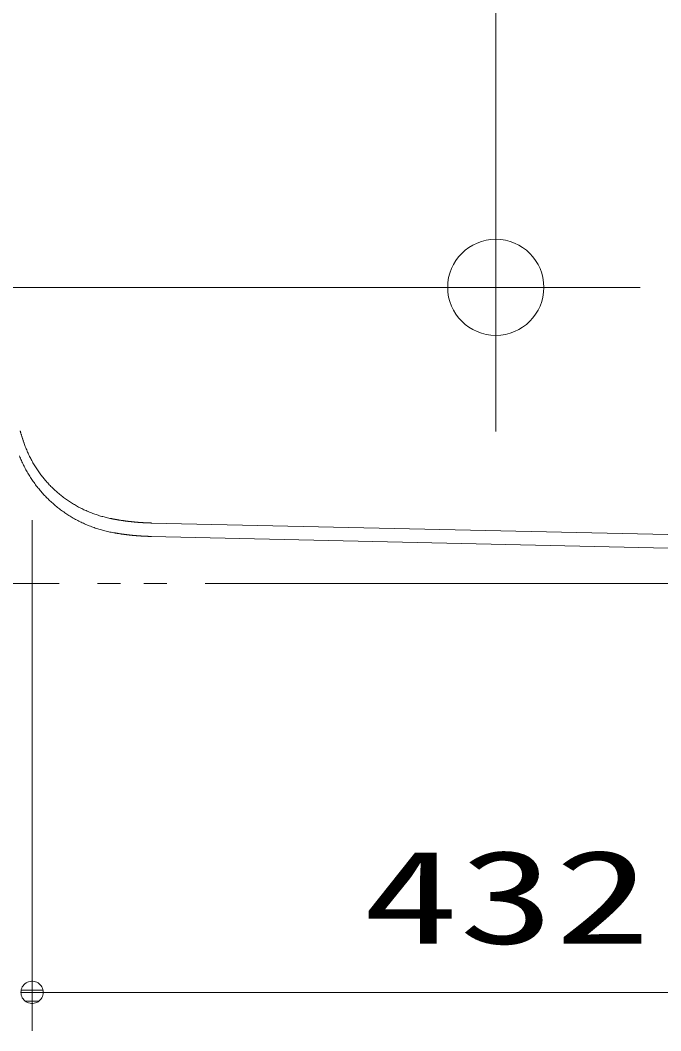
# Model space of a CAD drawing. Units: millimetres on the paper, scale 1:20. Extents: x -305 to 305, y -152 to 152.
# Drawn here: x -229.48 to -212.83, y -61.54 to -35.26 of the extents above; entities that cross this region are included whole.
import ezdxf
from ezdxf.enums import TextEntityAlignment as Align

# ---------------------------------------------------------------- set-up
doc = ezdxf.new("R2010")
doc.units = ezdxf.units.MM
doc.linetypes.add('LONG_CHAIN', pattern=[21, 18, -1, 1, -1])
doc.linetypes.add('LONG_DOUBLE_CHAIN', pattern=[21.8, 18, -1, 0.6, -0.6, 0.6, -1])
doc.layers.add('0-1_0', color=7, linetype='Continuous', lineweight=9)
doc.layers.add('0-6_S1', color=7, linetype='Continuous', lineweight=9)
doc.styles.add('ＭＳ ゴシック', font='')
doc.styles.get('ＭＳ ゴシック').set_extended_font_data('MS Gothic')

# ---------------------------------------------------------------- blocks, each defined once
blk = doc.blocks.new('_DOTSMALL')
at = {"layer": '0-1_0'}
for p, q in [((0.0746, 0.1), (-0.0746, 0.1)), ((0.1223, -0.0248), (-0.1223, -0.0248))]:
    blk.add_line(p, q, dxfattribs=at)
for points in [[(0.125, 0), (0.124, 0.0157), (0.1211, 0.0311), (0.1162, 0.046), (0.1095, 0.0602), (0.1011, 0.0735), (0.0911, 0.0856), (0.0797, 0.0963), (0.067, 0.1055), (0.0532, 0.1131), (0.0386, 0.1189), (0.0234, 0.1228), (0.0078, 0.1248), (-0.0078, 0.1248), (-0.0234, 0.1228), (-0.0386, 0.1189), (-0.0532, 0.1131), (-0.067, 0.1055), (-0.0797, 0.0963), (-0.0911, 0.0856), (-0.1011, 0.0735), (-0.1095, 0.0602), (-0.1162, 0.046), (-0.1211, 0.0311), (-0.124, 0.0157), (-0.125, 0), (0, 0)], [(-0.125, 0), (-0.124, -0.0157), (-0.1211, -0.0311), (-0.1162, -0.046), (-0.1095, -0.0602), (-0.1011, -0.0735), (-0.0911, -0.0856), (-0.0797, -0.0963), (-0.067, -0.1055), (-0.0532, -0.1131), (-0.0386, -0.1189), (-0.0234, -0.1228), (-0.0078, -0.1248), (0.0078, -0.1248), (0.0234, -0.1228), (0.0386, -0.1189), (0.0532, -0.1131), (0.067, -0.1055), (0.0797, -0.0963), (0.0911, -0.0856), (0.1011, -0.0735), (0.1095, -0.0602), (0.1162, -0.046), (0.1211, -0.0311), (0.124, -0.0157), (0.125, 0), (0, 0)]]:
    blk.add_lwpolyline(points, close=True, dxfattribs=at)

msp = doc.modelspace()

# ---------------------------------------------------------------- linework, layer by layer
at = {"layer": '0-6_S1'}
for p, q in [((-217.118, -38.455), (-217.118, -16.603)), ((-220.868, -42.205), (-241.796, -42.205)), ((-229.17, -48.264), (-229.17, -61.54)), ((-212.127, -48.648), (-226.073, -48.334)), ((-211.639, -49.008), (-226.079, -48.682)), ((-205.119, -60.54), (-229.17, -60.54))]:
    msp.add_line(p, q, dxfattribs=at)
at = {"layer": '0-6_S1', "linetype": 'LONG_CHAIN'}
for p, q in [((-217.118, -38.455), (-217.118, -45.955)), ((-213.368, -42.205), (-220.868, -42.205))]:
    msp.add_line(p, q, dxfattribs=at)
at = {"layer": '0-6_S1', "linetype": 'LONG_DOUBLE_CHAIN'}
msp.add_line((-184.869, -49.905), (-235.444, -49.905), dxfattribs=at)
at = {"layer": '0-6_S1'}
for points in [[(-229.378, -46.26), (-229.382, -46.249), (-229.385, -46.239), (-229.389, -46.229), (-229.392, -46.218), (-229.396, -46.208), (-229.399, -46.198), (-229.403, -46.187), (-229.406, -46.177), (-229.41, -46.166), (-229.413, -46.156), (-229.416, -46.146), (-229.42, -46.135), (-229.423, -46.125), (-229.426, -46.114), (-229.43, -46.104), (-229.433, -46.093), (-229.436, -46.083), (-229.44, -46.072), (-229.443, -46.062), (-229.446, -46.052), (-229.449, -46.041), (-229.453, -46.031), (-229.456, -46.02), (-229.459, -46.01), (-229.462, -45.999), (-229.465, -45.989), (-229.468, -45.978), (-229.471, -45.968), (-229.474, -45.957), (-229.477, -45.946), (-229.48, -45.936)], [(-229.083, -46.873), (-229.099, -46.846), (-229.115, -46.82), (-229.131, -46.793), (-229.147, -46.767), (-229.162, -46.74), (-229.177, -46.712), (-229.192, -46.685), (-229.206, -46.658), (-229.22, -46.63), (-229.234, -46.602), (-229.248, -46.575), (-229.261, -46.547), (-229.274, -46.518), (-229.287, -46.49), (-229.299, -46.462), (-229.311, -46.433), (-229.323, -46.405), (-229.335, -46.376), (-229.346, -46.347), (-229.357, -46.318), (-229.368, -46.289), (-229.378, -46.26)], [(-229.158, -47.23), (-229.176, -47.202), (-229.194, -47.175), (-229.212, -47.147), (-229.23, -47.119), (-229.247, -47.091), (-229.264, -47.063), (-229.281, -47.034), (-229.298, -47.006), (-229.314, -46.977), (-229.33, -46.948), (-229.346, -46.919), (-229.361, -46.89), (-229.376, -46.86), (-229.391, -46.831), (-229.405, -46.801), (-229.419, -46.771), (-229.433, -46.741), (-229.447, -46.711), (-229.46, -46.681), (-229.473, -46.651), (-229.485, -46.62), (-229.497, -46.589)], [(-228.253, -47.74), (-228.278, -47.722), (-228.303, -47.704), (-228.328, -47.686), (-228.353, -47.667), (-228.378, -47.649), (-228.402, -47.629), (-228.426, -47.61), (-228.45, -47.591), (-228.474, -47.571), (-228.498, -47.551), (-228.521, -47.53), (-228.544, -47.51), (-228.567, -47.489), (-228.59, -47.468), (-228.613, -47.447), (-228.635, -47.425), (-228.657, -47.404), (-228.679, -47.382), (-228.701, -47.359), (-228.722, -47.337), (-228.743, -47.314), (-228.764, -47.292), (-228.785, -47.269), (-228.806, -47.245), (-228.826, -47.222), (-228.846, -47.198), (-228.866, -47.174), (-228.885, -47.15), (-228.904, -47.126), (-228.923, -47.102), (-228.942, -47.077), (-228.961, -47.052), (-228.979, -47.027), (-228.997, -47.002), (-229.015, -46.976), (-229.032, -46.951), (-229.049, -46.925), (-229.066, -46.899), (-229.083, -46.873)], [(-228.24, -48.121), (-228.268, -48.103), (-228.295, -48.084), (-228.322, -48.066), (-228.349, -48.047), (-228.376, -48.028), (-228.403, -48.008), (-228.43, -47.989), (-228.456, -47.969), (-228.482, -47.949), (-228.508, -47.928), (-228.534, -47.907), (-228.559, -47.886), (-228.584, -47.865), (-228.609, -47.844), (-228.634, -47.822), (-228.659, -47.8), (-228.683, -47.778), (-228.707, -47.755), (-228.731, -47.732), (-228.755, -47.709), (-228.778, -47.686), (-228.802, -47.663), (-228.825, -47.639), (-228.847, -47.615), (-228.87, -47.591), (-228.892, -47.566), (-228.914, -47.542), (-228.936, -47.517), (-228.957, -47.492), (-228.979, -47.467), (-228.999, -47.441), (-229.02, -47.415), (-229.041, -47.389), (-229.061, -47.363), (-229.081, -47.337), (-229.1, -47.31), (-229.12, -47.284), (-229.139, -47.257), (-229.158, -47.23)], [(-227.149, -48.213), (-227.179, -48.206), (-227.21, -48.199), (-227.24, -48.192), (-227.27, -48.185), (-227.3, -48.177), (-227.33, -48.169), (-227.36, -48.161), (-227.389, -48.153), (-227.419, -48.144), (-227.449, -48.134), (-227.478, -48.125), (-227.508, -48.115), (-227.537, -48.105), (-227.566, -48.095), (-227.595, -48.084), (-227.624, -48.073), (-227.653, -48.062), (-227.682, -48.05), (-227.71, -48.038), (-227.739, -48.026), (-227.767, -48.013), (-227.796, -48.001), (-227.824, -47.988), (-227.852, -47.974), (-227.879, -47.961), (-227.907, -47.947), (-227.935, -47.932), (-227.962, -47.918), (-227.989, -47.903), (-228.016, -47.888), (-228.043, -47.873), (-228.07, -47.857), (-228.097, -47.841), (-228.123, -47.825), (-228.149, -47.809), (-228.175, -47.792), (-228.201, -47.775), (-228.227, -47.758), (-228.253, -47.74)], [(-227.049, -48.587), (-227.081, -48.581), (-227.114, -48.574), (-227.146, -48.568), (-227.178, -48.561), (-227.21, -48.554), (-227.243, -48.546), (-227.275, -48.539), (-227.307, -48.53), (-227.339, -48.522), (-227.37, -48.513), (-227.402, -48.504), (-227.434, -48.494), (-227.465, -48.485), (-227.497, -48.474), (-227.528, -48.464), (-227.559, -48.453), (-227.59, -48.442), (-227.621, -48.431), (-227.652, -48.419), (-227.683, -48.407), (-227.714, -48.395), (-227.744, -48.382), (-227.774, -48.369), (-227.805, -48.356), (-227.835, -48.342), (-227.865, -48.328), (-227.895, -48.314), (-227.924, -48.3), (-227.954, -48.285), (-227.983, -48.27), (-228.012, -48.254), (-228.041, -48.239), (-228.07, -48.223), (-228.099, -48.206), (-228.127, -48.19), (-228.156, -48.173), (-228.184, -48.156), (-228.212, -48.138), (-228.24, -48.121)], [(-226.912, -48.257), (-226.923, -48.255), (-226.934, -48.253), (-226.944, -48.251), (-226.955, -48.249), (-226.966, -48.247), (-226.977, -48.246), (-226.988, -48.244), (-226.998, -48.242), (-227.009, -48.24), (-227.02, -48.238), (-227.031, -48.236), (-227.042, -48.234), (-227.052, -48.232), (-227.063, -48.23), (-227.074, -48.228), (-227.085, -48.226), (-227.095, -48.223), (-227.106, -48.221), (-227.117, -48.219), (-227.128, -48.217), (-227.138, -48.215), (-227.149, -48.213), (-227.149, -48.213)], [(-226.488, -48.31), (-226.499, -48.309), (-226.51, -48.308), (-226.521, -48.307), (-226.532, -48.306), (-226.543, -48.305), (-226.554, -48.304), (-226.564, -48.303), (-226.575, -48.302), (-226.586, -48.301), (-226.597, -48.299), (-226.608, -48.298), (-226.619, -48.297), (-226.63, -48.296), (-226.641, -48.294), (-226.652, -48.293), (-226.662, -48.292), (-226.673, -48.291), (-226.684, -48.289), (-226.695, -48.288), (-226.706, -48.287), (-226.717, -48.285), (-226.728, -48.284), (-226.739, -48.282), (-226.749, -48.281), (-226.76, -48.279), (-226.771, -48.278), (-226.782, -48.276), (-226.793, -48.275), (-226.804, -48.273), (-226.815, -48.272), (-226.825, -48.27), (-226.836, -48.268), (-226.847, -48.267), (-226.858, -48.265), (-226.869, -48.263), (-226.88, -48.262), (-226.89, -48.26), (-226.901, -48.258), (-226.912, -48.257)], [(-226.062, -48.334), (-226.072, -48.334), (-226.083, -48.333), (-226.094, -48.333), (-226.105, -48.333), (-226.116, -48.333), (-226.127, -48.332), (-226.138, -48.332), (-226.149, -48.332), (-226.16, -48.331), (-226.171, -48.331), (-226.182, -48.33), (-226.193, -48.33), (-226.204, -48.329), (-226.215, -48.329), (-226.226, -48.328), (-226.237, -48.328), (-226.248, -48.327), (-226.259, -48.327), (-226.27, -48.326), (-226.281, -48.326), (-226.291, -48.325), (-226.302, -48.324), (-226.313, -48.324), (-226.324, -48.323), (-226.335, -48.322), (-226.346, -48.321), (-226.357, -48.321), (-226.368, -48.32), (-226.379, -48.319), (-226.39, -48.318), (-226.401, -48.318), (-226.412, -48.317), (-226.423, -48.316), (-226.434, -48.315), (-226.444, -48.314), (-226.455, -48.313), (-226.466, -48.312), (-226.477, -48.311), (-226.488, -48.31)], [(-226.834, -48.621), (-226.844, -48.62), (-226.854, -48.618), (-226.864, -48.617), (-226.873, -48.615), (-226.883, -48.614), (-226.893, -48.612), (-226.903, -48.611), (-226.912, -48.609), (-226.922, -48.608), (-226.932, -48.606), (-226.942, -48.605), (-226.951, -48.603), (-226.961, -48.602), (-226.971, -48.6), (-226.981, -48.598), (-226.99, -48.597), (-227, -48.595), (-227.01, -48.593), (-227.02, -48.592), (-227.029, -48.59), (-227.039, -48.588), (-227.049, -48.587)], [(-226.452, -48.664), (-226.462, -48.663), (-226.471, -48.663), (-226.481, -48.662), (-226.491, -48.661), (-226.501, -48.66), (-226.511, -48.659), (-226.521, -48.658), (-226.53, -48.657), (-226.54, -48.656), (-226.55, -48.656), (-226.56, -48.655), (-226.57, -48.654), (-226.58, -48.653), (-226.589, -48.652), (-226.599, -48.651), (-226.609, -48.65), (-226.619, -48.648), (-226.629, -48.647), (-226.639, -48.646), (-226.648, -48.645), (-226.658, -48.644), (-226.668, -48.643), (-226.678, -48.642), (-226.688, -48.641), (-226.697, -48.639), (-226.707, -48.638), (-226.717, -48.637), (-226.727, -48.636), (-226.737, -48.635), (-226.746, -48.633), (-226.756, -48.632), (-226.766, -48.631), (-226.776, -48.629), (-226.785, -48.628), (-226.795, -48.627), (-226.805, -48.625), (-226.815, -48.624), (-226.825, -48.623), (-226.834, -48.621)], [(-226.067, -48.682), (-226.077, -48.682), (-226.087, -48.682), (-226.097, -48.682), (-226.107, -48.682), (-226.117, -48.682), (-226.127, -48.681), (-226.136, -48.681), (-226.146, -48.681), (-226.156, -48.681), (-226.166, -48.68), (-226.176, -48.68), (-226.186, -48.68), (-226.196, -48.679), (-226.205, -48.679), (-226.215, -48.678), (-226.225, -48.678), (-226.235, -48.678), (-226.245, -48.677), (-226.255, -48.677), (-226.265, -48.676), (-226.275, -48.676), (-226.284, -48.675), (-226.294, -48.675), (-226.304, -48.674), (-226.314, -48.674), (-226.324, -48.673), (-226.334, -48.673), (-226.344, -48.672), (-226.353, -48.671), (-226.363, -48.671), (-226.373, -48.67), (-226.383, -48.669), (-226.393, -48.669), (-226.403, -48.668), (-226.412, -48.667), (-226.422, -48.667), (-226.432, -48.666), (-226.442, -48.665), (-226.452, -48.664)]]:
    msp.add_lwpolyline(points, dxfattribs=at)
msp.add_circle((-217.118, -42.205), 1.25, dxfattribs=at)

# ---------------------------------------------------------------- block references
at = {"layer": '0-6_S1', "xscale": 2.32, "yscale": 2.32, "rotation": 180}
msp.add_blockref('_DOTSMALL', (-229.17, -60.54), dxfattribs=at)

# ---------------------------------------------------------------- texts
at = {"layer": '0-6_S1', "style": 'ＭＳ ゴシック', "width": 1.5}
msp.add_text('432', height=2.441, dxfattribs=at).set_placement((-220.569, -60.01), align=Align.BOTTOM_LEFT)

doc.saveas('drawing.dxf')
